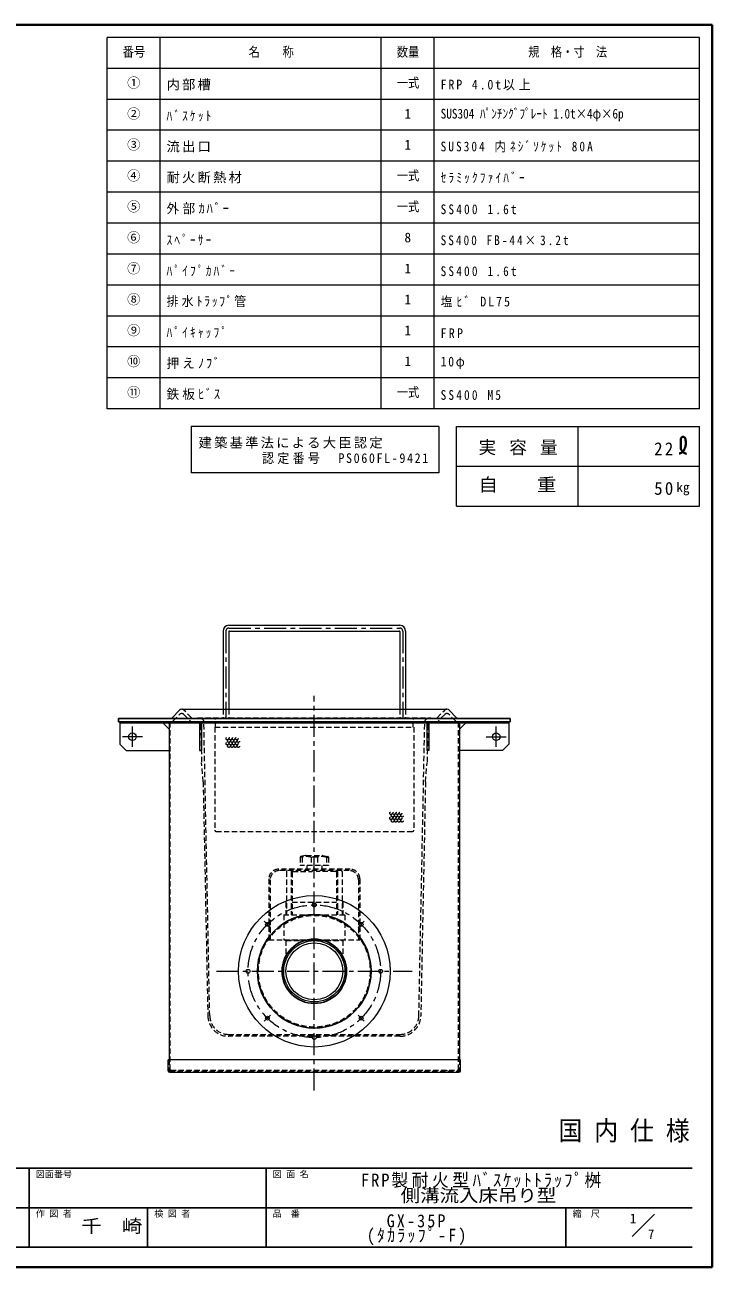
# Model space of a CAD drawing. Units: millimetres at full size, sheet at 1:7; details may follow other scales. Extents: x -1474 to 1361, y -976 to 991.
# Drawn here: x 273 to 1361, y -976 to 991 of the extents above; entities that cross this region are included whole.
import ezdxf
from ezdxf.enums import TextEntityAlignment as Align

# ---------------------------------------------------------------- set-up
doc = ezdxf.new("R2010")
doc.units = ezdxf.units.MM
doc.header["$LTSCALE"] = 7
doc.linetypes.add('CHAIN1', pattern=[8, 5, -1, 1, -1])
doc.linetypes.add('DASHED1', pattern=[1.8, 1.2, -0.6])
doc.layers.add('0-0_ﾚｲﾔ1', color=4, linetype='Continuous', lineweight=9)
doc.styles.add('ＭＳ ゴシック', font='')
doc.styles.get('ＭＳ ゴシック').set_extended_font_data('MS Gothic')

msp = doc.modelspace()

# ---------------------------------------------------------------- linework, layer by layer
at = {"layer": '0-0_ﾚｲﾔ1', "color": 1, "lineweight": 40}
for p, q in [((1360.996, 991.391), (-1474.004, 991.391)), ((1360.996, -975.609), (1360.996, 991.391)), ((1360.996, -975.609), (-1474.004, -975.609))]:
    msp.add_line(p, q, dxfattribs=at)
at = {"layer": '0-0_ﾚｲﾔ1', "color": 3, "lineweight": 18}
for p, q in [((1340.996, 971.391), (402.996, 971.391)), ((486.996, 383.391), (486.996, 971.391)), ((836.996, 383.391), (836.996, 971.391)), ((920.996, 383.391), (920.996, 971.391)), ((1340.996, 383.391), (1340.996, 971.391)), ((1340.996, 922.391), (402.996, 922.391)), ((1340.996, 873.391), (402.996, 873.391)), ((1340.996, 824.391), (402.996, 824.391)), ((1340.996, 775.391), (402.996, 775.391)), ((1340.996, 726.391), (402.996, 726.391)), ((1340.996, 677.391), (402.996, 677.391)), ((1340.996, 628.391), (402.996, 628.391)), ((1340.996, 579.391), (402.996, 579.391)), ((1340.996, 530.391), (402.996, 530.391)), ((1340.996, 481.391), (402.996, 481.391)), ((1340.996, 432.391), (402.996, 432.391)), ((535.996, 355.391), (535.996, 281.891)), ((927.996, 355.391), (535.996, 355.391)), ((927.996, 355.391), (927.996, 281.891)), ((955.996, 355.391), (1340.996, 355.391)), ((955.996, 229.391), (955.996, 355.391)), ((1148.496, 355.391), (1148.496, 229.391)), ((1340.996, 229.391), (1340.996, 355.391)), ((927.996, 281.891), (535.996, 281.891)), ((955.996, 292.391), (1340.996, 292.391)), ((955.996, 229.391), (1340.996, 229.391))]:
    msp.add_line(p, q, dxfattribs=at)
at = {"layer": '0-0_ﾚｲﾔ1', "color": 7, "lineweight": 18}
for p, q in [((595.496, 40.641), (866.496, 40.641)), ((586.496, 31.641), (586.496, -92.109)), ((595.496, 30.641), (595.496, -92.109)), ((596.496, 31.641), (865.496, 31.641)), ((866.496, 30.641), (866.496, -92.109)), ((875.496, 31.641), (875.496, -92.109)), ((505.678, -105.607), (517.423, -93.611)), ((520.996, -92.109), (940.996, -92.109)), ((956.314, -105.607), (944.568, -93.611)), ((500.996, -115.309), (500.996, -647.109)), ((549.396, -113.709), (549.396, -157.709)), ((552.596, -113.709), (552.596, -157.709)), ((909.396, -113.709), (909.396, -157.709)), ((912.596, -113.709), (912.596, -157.709)), ((960.996, -115.309), (960.996, -647.109)), ((1038.996, -112.109), (1038.996, -113.709)), ((549.396, -157.709), (552.596, -157.709)), ((912.596, -157.709), (909.396, -157.709)), ((499.396, -664.509), (499.396, -647.109)), ((962.596, -647.109), (499.396, -647.109)), ((962.596, -664.509), (962.596, -647.109)), ((501.996, -667.109), (959.996, -667.109)), ((1234.14, -926.964), (1269.496, -891.609))]:
    msp.add_line(p, q, dxfattribs=at)
at = {"layer": '0-0_ﾚｲﾔ1', "linetype": 'CHAIN1'}
for p, q in [((590.996, 31.641), (590.996, -105.609)), ((595.496, 36.141), (866.496, 36.141)), ((870.996, 31.641), (870.996, -105.609)), ((730.996, -696.009), (730.996, -71.009)), ((458.996, -135.709), (426.996, -135.709)), ((442.996, -151.709), (442.996, -119.709)), ((1002.996, -135.709), (1034.996, -135.709)), ((1018.996, -151.709), (1018.996, -119.709)), ((651.8, -427.913), (661.699, -437.813)), ((800.292, -437.813), (810.192, -427.913)), ((575.996, -507.109), (885.996, -507.109)), ((661.699, -576.406), (651.8, -586.305)), ((800.292, -576.406), (810.192, -586.305))]:
    msp.add_line(p, q, dxfattribs=at)
at = {"layer": '0-0_ﾚｲﾔ1', "linetype": 'DASHED1'}
for p, q in [((536.314, -105.607), (524.568, -93.611)), ((586.496, -92.109), (586.496, -105.609)), ((595.496, -92.109), (595.496, -105.609)), ((866.496, -92.109), (866.496, -105.609)), ((875.496, -92.109), (875.496, -105.609)), ((925.678, -105.607), (937.423, -93.611)), ((502.596, -662.909), (502.596, -115.309)), ((507.636, -110.607), (517.423, -100.611)), ((524.568, -100.611), (534.355, -110.607)), ((545.886, -105.609), (545.886, -107.109)), ((551.193, -117.009), (552.395, -177.109)), ((565.408, -577.709), (556.094, -112.009)), ((574.386, -120.609), (574.386, -108.609)), ((887.605, -120.609), (887.605, -108.609)), ((896.584, -577.709), (905.898, -112.009)), ((910.799, -117.009), (909.597, -177.109)), ((937.423, -100.611), (927.636, -110.607)), ((954.355, -110.607), (944.568, -100.611)), ((959.396, -662.909), (959.396, -115.309)), ((573.386, -120.609), (573.386, -283.609)), ((573.386, -120.609), (888.605, -120.609)), ((888.605, -120.609), (888.605, -283.609)), ((554.995, -207.109), (552.395, -177.109)), ((906.996, -207.109), (909.597, -177.109)), ((554.995, -207.109), (562.408, -577.769)), ((906.996, -207.109), (899.583, -577.769)), ((575.386, -285.609), (886.605, -285.609)), ((595.402, -607.109), (866.59, -607.109)), ((866.59, -610.109), (595.402, -610.109)), ((500.996, -647.109), (500.996, -664.509)), ((960.996, -647.109), (960.996, -664.509)), ((501.996, -665.509), (959.996, -665.509)), ((503.596, -663.909), (958.396, -663.909)), ((520.996, -663.909), (520.996, -665.509)), ((940.996, -663.909), (940.996, -665.509))]:
    msp.add_line(p, q, dxfattribs=at)
at = {"layer": '0-0_ﾚｲﾔ1', "color": 5, "lineweight": 25}
for p, q in [((420.996, -107.109), (420.996, -112.109)), ((420.996, -107.109), (1040.996, -107.109)), ((420.996, -112.109), (1040.996, -112.109)), ((1040.996, -107.109), (1040.996, -112.109))]:
    msp.add_line(p, q, dxfattribs=at)
at = {"layer": '0-0_ﾚｲﾔ1'}
for p, q in [((422.996, -113.709), (422.996, -147.709)), ((490.996, -113.709), (500.996, -123.709)), ((970.996, -113.709), (960.996, -123.709)), ((1028.996, -157.709), (960.996, -157.709))]:
    msp.add_line(p, q, dxfattribs=at)
at = {"layer": '0-0_ﾚｲﾔ1', "color": 7, "linetype": 'DASHED1', "lineweight": 18}
for p, q in [((708.602, -326.414), (708.602, -339.609)), ((711.594, -326.414), (708.602, -326.414)), ((717.301, -323.702), (709.388, -325.437)), ((711.594, -326.414), (711.594, -339.609)), ((718.157, -323.609), (743.834, -323.609)), ((726.156, -326.414), (726.156, -339.609)), ((735.836, -326.414), (726.156, -326.414)), ((735.836, -326.414), (735.836, -339.609)), ((744.691, -323.702), (752.603, -325.437)), ((750.398, -326.414), (750.398, -339.609)), ((787.996, -345.609), (673.996, -345.609)), ((785.996, -347.609), (675.996, -347.609)), ((686.976, -349.109), (686.976, -417.609)), ((694.476, -349.109), (694.476, -417.609)), ((695.775, -350.109), (695.775, -417.609)), ((696.775, -349.109), (727.601, -349.109)), ((753.389, -339.609), (708.602, -339.609)), ((718.996, -339.609), (718.996, -345.609)), ((727.601, -347.609), (727.601, -349.109)), ((734.39, -347.609), (734.39, -349.109)), ((765.217, -349.109), (734.39, -349.109)), ((742.996, -339.609), (742.996, -345.609)), ((766.217, -350.109), (766.217, -417.609)), ((767.516, -349.109), (767.516, -417.609)), ((775.016, -349.109), (775.016, -417.609)), ((658.996, -360.609), (658.996, -457.109)), ((660.996, -362.609), (660.996, -457.109)), ((800.996, -362.609), (800.996, -457.109)), ((802.996, -360.609), (802.996, -457.109)), ((685.996, -397.609), (686.976, -397.609)), ((685.996, -397.609), (685.996, -417.609)), ((695.775, -397.609), (766.217, -397.609)), ((775.016, -397.609), (775.996, -397.609)), ((775.996, -397.609), (775.996, -417.609)), ((682.496, -417.609), (779.496, -417.609)), ((779.496, -417.609), (779.496, -457.609)), ((658.996, -457.109), (802.996, -457.109)), ((682.496, -457.609), (779.496, -457.609)), ((685.996, -458.609), (685.996, -489.019)), ((779.496, -457.609), (775.996, -458.609))]:
    msp.add_line(p, q, dxfattribs=at)
at = {"layer": '0-0_ﾚｲﾔ1', "color": 6, "lineweight": 25}
for p, q in [((-1442.504, -819.109), (1329.496, -819.109)), ((279.496, -819.109), (279.496, -944.109)), ((654.496, -944.109), (654.496, -819.109)), ((1329.496, -881.609), (-95.504, -881.609)), ((466.996, -944.109), (466.996, -881.609)), ((1129.496, -944.109), (1129.496, -881.609)), ((1329.496, -944.109), (-1442.504, -944.109))]:
    msp.add_line(p, q, dxfattribs=at)
at = {"layer": '0-0_ﾚｲﾔ1', "color": 3, "lineweight": 18}
msp.add_lwpolyline([(1340.996, 383.391), (402.996, 383.391), (402.996, 971.391)], dxfattribs=at)
at = {"layer": '0-0_ﾚｲﾔ1', "color": 1, "lineweight": 40}
for points in [[(1308.611, 312.451), (1309.178, 312.653), (1310.148, 313.01), (1311.098, 313.392), (1312.014, 313.816), (1312.883, 314.296), (1313.691, 314.849), (1314.127, 315.209), (1314.489, 315.552), (1315.066, 316.197), (1315.591, 316.9), (1316.07, 317.649), (1316.509, 318.435), (1316.914, 319.245), (1317.136, 319.722), (1317.355, 320.213), (1317.711, 321.064), (1318.036, 321.92), (1318.327, 322.778), (1318.58, 323.636), (1318.79, 324.493), (1318.891, 324.988), (1318.987, 325.546), (1319.107, 326.511), (1319.177, 327.487), (1319.206, 328.487), (1319.201, 329.522), (1319.17, 330.603), (1319.142, 331.257), (1319.096, 332.155), (1318.967, 333.74), (1318.726, 335.286), (1318.321, 336.697), (1317.697, 337.876), (1316.8, 338.726), (1316.133, 339.03), (1315.886, 339.096), (1315.437, 339.168), (1314.97, 339.184), (1314.5, 339.145)], [(1314.5, 339.145), (1314.042, 339.049), (1313.609, 338.895), (1313.375, 338.779), (1313.029, 338.55), (1312.524, 338.048), (1312.125, 337.435), (1311.818, 336.74), (1311.592, 335.991), (1311.434, 335.217), (1311.369, 334.767), (1311.306, 334.173), (1311.255, 333.172), (1311.256, 332.192), (1311.289, 331.228), (1311.332, 330.27), (1311.364, 329.31), (1311.369, 328.749), (1311.351, 327.9), (1311.273, 326.419), (1311.183, 324.928), (1311.138, 323.441), (1311.192, 321.972), (1311.403, 320.535), (1311.62, 319.722), (1311.753, 319.334), (1312.027, 318.676), (1312.353, 318.038), (1312.725, 317.421), (1313.141, 316.831), (1313.596, 316.271), (1313.876, 315.961), (1314.089, 315.742), (1314.467, 315.379), (1314.862, 315.035), (1315.271, 314.709), (1315.693, 314.402), (1316.127, 314.114), (1316.384, 313.955), (1316.721, 313.759)], [(1316.721, 313.759), (1317.313, 313.441), (1317.918, 313.146), (1318.533, 312.869), (1319.155, 312.604), (1319.781, 312.347), (1320.145, 312.2)]]:
    msp.add_lwpolyline(points, dxfattribs=at)
at = {"layer": '0-0_ﾚｲﾔ1', "color": 7, "lineweight": 18}
msp.add_lwpolyline([(422.996, -112.109), (422.996, -113.709), (1038.996, -113.709)], dxfattribs=at)
at = {"layer": '0-0_ﾚｲﾔ1', "linetype": 'DASHED1'}
msp.add_lwpolyline([(545.886, -105.609), (916.105, -105.609), (916.105, -107.109)], dxfattribs=at)
at = {"layer": '0-0_ﾚｲﾔ1'}
for points in [[(1038.996, -113.709), (1038.996, -147.709), (1028.996, -157.709)], [(422.996, -147.709), (432.996, -157.709), (500.996, -157.709)]]:
    msp.add_lwpolyline(points, dxfattribs=at)
at = {"layer": '0-0_ﾚｲﾔ1', "color": 7, "linetype": 'DASHED1', "lineweight": 18}
for points in [[(750.398, -326.414), (753.389, -326.414), (753.389, -339.609)], [(682.496, -417.609), (682.496, -457.609), (685.996, -458.609)], [(685.996, -458.609), (775.996, -458.609), (775.996, -489.019)]]:
    msp.add_lwpolyline(points, dxfattribs=at)
at = {"layer": '0-0_ﾚｲﾔ1'}
for centre, radius in [((442.996, -135.709), 6), ((1018.996, -135.709), 6), ((730.996, -507.109), 48.5), ((730.996, -507.109), 45)]:
    msp.add_circle(centre, radius, dxfattribs=at)
at = {"layer": '0-0_ﾚｲﾔ1', "linetype": 'DASHED1'}
for centre in [(593.174, -138.711), (598.174, -138.711), (603.174, -138.711), (608.174, -138.711), (593.174, -146.711), (595.674, -142.711), (595.674, -150.711), (598.174, -146.711), (600.674, -142.711), (600.674, -150.711), (603.174, -146.711), (605.674, -142.711), (605.674, -150.711), (608.174, -146.711), (610.674, -142.711), (610.674, -150.711), (852.422, -256.935), (857.422, -256.935), (862.422, -256.935), (867.422, -256.935), (852.422, -264.935), (854.922, -260.935), (854.922, -268.935), (857.422, -264.935), (859.922, -260.935), (859.922, -268.935), (862.422, -264.935), (864.922, -260.935), (864.922, -268.935), (867.422, -264.935), (869.922, -260.935), (869.922, -268.935)]:
    msp.add_circle(centre, 2, dxfattribs=at)
at = {"layer": '0-0_ﾚｲﾔ1', "color": 7, "lineweight": 18}
for centre, radius in [((730.996, -507.109), 120), ((730.996, -402.109), 3), ((656.75, -432.863), 3), ((805.242, -432.863), 3), ((625.996, -507.109), 3), ((835.996, -507.109), 3), ((656.75, -581.355), 3), ((805.242, -581.355), 3), ((730.996, -612.109), 3)]:
    msp.add_circle(centre, radius, dxfattribs=at)
at = {"layer": '0-0_ﾚｲﾔ1', "linetype": 'CHAIN1'}
msp.add_circle((730.996, -507.109), 105, dxfattribs=at)
at = {"layer": '0-0_ﾚｲﾔ1', "color": 5, "lineweight": 25}
for radius in [90, 51]:
    msp.add_circle((730.996, -507.109), radius, dxfattribs=at)
at = {"layer": '0-0_ﾚｲﾔ1', "color": 7, "linetype": 'DASHED1', "lineweight": 18}
msp.add_circle((730.996, -507.109), 88.4, dxfattribs=at)
at = {"layer": '0-0_ﾚｲﾔ1', "color": 7, "lineweight": 18}
for centre, radius, start, end in [((595.496, 31.641), 9, 90, 180), ((866.496, 31.641), 9, 0, 90), ((596.496, 30.641), 1, 90, 180), ((865.496, 30.641), 1, 0, 90), ((520.996, -97.109), 5, 90, 135.6053), ((940.996, -97.109), 5, 44.3947, 90), ((499.396, -115.309), 1.6, 0, 90), ((502.105, -102.109), 5, 270, 315.6053), ((959.886, -102.109), 5, 224.3947, 270), ((962.596, -115.309), 1.6, 90, 180), ((501.996, -664.509), 2.6, 180, 270), ((959.996, -664.509), 2.6, 270, 0)]:
    msp.add_arc(centre, radius, start, end, dxfattribs=at)
at = {"layer": '0-0_ﾚｲﾔ1', "linetype": 'CHAIN1'}
for centre, start, end in [((595.496, 31.641), 90, 180), ((866.496, 31.641), 0, 90)]:
    msp.add_arc(centre, 4.5, start, end, dxfattribs=at)
at = {"layer": '0-0_ﾚｲﾔ1', "linetype": 'DASHED1'}
for centre, radius, start, end in [((520.996, -97.109), 5, 44.3947, 90), ((940.996, -97.109), 5, 90, 135.6053), ((499.396, -115.309), 3.2, 0, 90), ((504.063, -107.109), 5, 270, 315.6053), ((520.996, -104.109), 5, 44.3947, 135.6053), ((537.928, -107.109), 5, 224.3947, 270), ((539.886, -102.109), 5, 224.3947, 270), ((546.194, -117.109), 5, 1.14576, 90), ((551.095, -112.109), 5, 1.14576, 90), ((572.886, -108.609), 1.5, 0, 90), ((889.105, -108.609), 1.5, 90, 180), ((910.897, -112.109), 5, 90, 178.85424), ((915.798, -117.109), 5, 90, 178.85424), ((922.105, -102.109), 5, 270, 315.6053), ((924.063, -107.109), 5, 270, 315.6053), ((940.996, -104.109), 5, 44.3947, 135.6053), ((957.928, -107.109), 5, 224.3947, 270), ((962.596, -115.309), 3.2, 90, 180), ((575.386, -283.609), 2, 180, 270), ((886.605, -283.609), 2, 270, 0), ((595.402, -577.109), 33, 181.14576, 270), ((595.402, -577.109), 30, 181.14576, 270), ((866.59, -577.109), 30, 270, 358.85424), ((866.59, -577.109), 33, 270, 358.85424), ((503.596, -662.909), 2.6, 180, 270), ((501.996, -664.509), 1, 180, 270), ((503.596, -662.909), 1, 180, 270), ((958.396, -662.909), 1, 270, 0), ((958.396, -662.909), 1, 270, 0), ((958.396, -662.909), 2.6, 270, 0), ((959.996, -664.509), 1, 270, 0), ((959.996, -664.509), 1, 270, 0)]:
    msp.add_arc(centre, radius, start, end, dxfattribs=at)
at = {"layer": '0-0_ﾚｲﾔ1', "color": 7, "linetype": 'DASHED1', "lineweight": 18}
for centre, radius, start, end in [((709.602, -326.414), 1, 102.36697, 180), ((718.875, -358.961), 33.352, 77.38992, 102.61008), ((718.157, -327.609), 4, 90, 102.36697), ((743.117, -358.961), 33.352, 77.38992, 102.61008), ((743.834, -327.609), 4, 77.63303, 90), ((752.389, -326.414), 1, 0, 77.63303), ((673.996, -360.609), 15, 90, 180), ((675.996, -362.609), 15, 90, 180), ((688.476, -349.109), 1.5, 90, 180), ((695.976, -349.109), 1.5, 90, 180), ((696.775, -350.109), 1, 90, 180), ((765.217, -350.109), 1, 0, 90), ((766.016, -349.109), 1.5, 0, 90), ((773.516, -349.109), 1.5, 0, 90), ((785.996, -362.609), 15, 0, 90), ((787.996, -360.609), 15, 0, 90)]:
    msp.add_arc(centre, radius, start, end, dxfattribs=at)

# ---------------------------------------------------------------- texts
at = {"layer": '0-0_ﾚｲﾔ1', "color": 7, "style": 'ＭＳ ゴシック'}
for s, height, width, p in [('番号', 15.4, 0.85, (427.496, 936.391)), ('名\u3000\u3000称', 15.4, 0.85, (626.996, 936.391)), ('数量', 15.4, 0.85, (861.496, 936.391)), ('規\u3000格・寸\u3000法', 15.4, 0.85, (1069.746, 936.391)), ('一式', 15.4, 0.85, (861.496, 887.391)), ('SUS304 ﾊﾟﾝﾁﾝｸﾞﾌﾟﾚｰﾄ 1.0t×4φ×6p', 15.4, 0.85, (930.996, 838.391)), ('一式', 15.4, 0.85, (861.496, 740.391)), ('一式', 15.4, 0.85, (861.496, 691.391)), ('一式', 15.4, 0.85, (861.496, 397.391)), ('自\u3000\u3000重', 20.53, 1.1, (990.996, 246.891)), ('国 内 仕 様', 30.79, 0.9, (1117.746, -784.109)), ('側溝流入床吊り型', 20.53, 1.1, (867.746, -878.359)), ('千\u3000崎', 20.53, 1.15, (361.996, -926.859))]:
    msp.add_text(s, height=height, dxfattribs=dict(at, width=width)).set_placement(p, align=Align.BOTTOM_LEFT)
for s, height, p in [('①', 15.4, (434.496, 887.391)), ('②', 15.4, (434.496, 838.391)), ('1', 15.4, (873.746, 838.391)), ('③', 15.4, (434.496, 789.391)), ('1', 15.4, (873.746, 789.391)), ('④', 15.4, (434.496, 740.391)), ('⑤', 15.4, (434.496, 691.391)), ('⑥', 15.4, (434.496, 642.391)), ('8', 15.4, (873.746, 642.391)), ('⑦', 15.4, (434.496, 593.391)), ('1', 15.4, (873.746, 593.391)), ('⑧', 15.4, (434.496, 544.391)), ('1', 15.4, (873.746, 544.391)), ('⑨', 15.4, (434.496, 495.391)), ('1', 15.4, (873.746, 495.391)), ('⑩', 15.4, (434.496, 446.391)), ('1', 15.4, (873.746, 446.391)), ('⑪', 15.4, (434.496, 397.391)), ('㎏', 15.4, (1304.246, 246.891)), ('図面番号', 10.26, (289.996, -836.609)), ('図 面 名', 10.26, (664.996, -836.609)), ('作 図 者', 10.26, (289.996, -899.109)), ('検 図 者', 10.26, (477.496, -899.109)), ('品\u3000番', 10.26, (664.996, -899.109)), ('縮\u3000尺', 10.26, (1139.996, -899.109)), ('1', 15.4, (1230.585, -910.876)), ('7', 15.4, (1259.089, -935.641))]:
    msp.add_text(s, height=height, dxfattribs=at).set_placement(p, align=Align.BOTTOM_LEFT)
at = {"layer": '0-0_ﾚｲﾔ1', "color": 7, "attachment_point": 7, "style": 'ＭＳ ゴシック'}
for s, insert, char_height in [('\\T1.17;内部槽', (496.996, 887.391), 15.4), ('\\T1.31;\\W0.9;FRP\\~4.0t以上', (930.996, 887.391), 15.4), ('\\T1.39;\\W0.85;ﾊﾞｽｹｯﾄ', (496.996, 838.391), 15.4), ('\\T1.17;流出口', (496.996, 789.391), 15.4), ('\\T1.37;\\W0.85;SUS304\\~内ﾈｼﾞｿｹｯﾄ\\~80A', (930.996, 789.391), 15.4), ('\\T1.17;耐火断熱材', (496.996, 740.391), 15.4), ('\\T1.39;\\W0.85;ｾﾗﾐｯｸﾌｧｲﾊﾞｰ', (930.996, 740.391), 15.4), ('\\T1.27;\\W0.95;外部ｶﾊﾞｰ', (496.996, 691.391), 15.4), ('\\T1.39;\\W0.85;SS400\\~1.6t', (930.996, 691.391), 15.4), ('\\T1.39;\\W0.85;ｽﾍﾟｰｻｰ', (496.996, 642.391), 15.4), ('\\T1.36;\\W0.85;SS400\\~FB-44×3.2t', (930.996, 642.391), 15.4), ('\\T1.39;\\W0.85;ﾊﾟｲﾌﾟｶﾊﾞｰ', (496.996, 593.391), 15.4), ('\\T1.39;\\W0.85;SS400\\~1.6t', (930.996, 593.391), 15.4), ('\\T1.26;\\W0.9;排水ﾄﾗｯﾌﾟ管', (496.996, 544.391), 15.4), ('\\T1.33;\\W0.9;塩ﾋﾞ\\~DL75', (930.996, 544.391), 15.4), ('\\T1.39;\\W0.85;ﾊﾟｲｷｬｯﾌﾟ', (496.996, 495.391), 15.4), ('\\T1.38;\\W0.9;FRP', (930.996, 495.391), 15.4), ('\\T1.25;\\W0.95;押えﾉﾌﾞ', (496.996, 446.391), 15.4), ('\\T1.27;\\W0.9;10φ', (930.996, 446.391), 15.4), ('\\T1.25;\\W0.95;鉄板ﾋﾞｽ', (496.996, 397.391), 15.4), ('\\T1.39;\\W0.85;SS400\\~M5', (930.996, 397.391), 15.4), ('\\T1.17;建築基準法による大臣認定', (547.791, 320.391), 15.4), ('\\T1.16;実\\~容\\~量', (990.996, 309.891), 20.53), ('\\T1.28;\\W0.9;認定番号\u3000PS060FL-9421', (648.223, 295.891), 15.4), ('\\T1.27;\\W0.95;22', (1269.246, 309.891), 20.53), ('\\T1.27;\\W0.95;50', (1269.246, 246.891), 20.53), ('\\T1.21;\\W0.95;FRP製耐火型ﾊﾞｽｹｯﾄﾄﾗｯﾌﾟ桝', (804.746, -850.359), 20.53), ('\\T1.28;\\W0.9;GX-35P', (845.621, -912.859), 20.53), ('\\T1.28;\\W0.9;(ﾀｶﾗｯﾌﾟ-F)', (814.121, -940.859), 20.53)]:
    msp.add_mtext(s, dxfattribs=dict(at, insert=insert, char_height=char_height))

doc.saveas('drawing.dxf')
